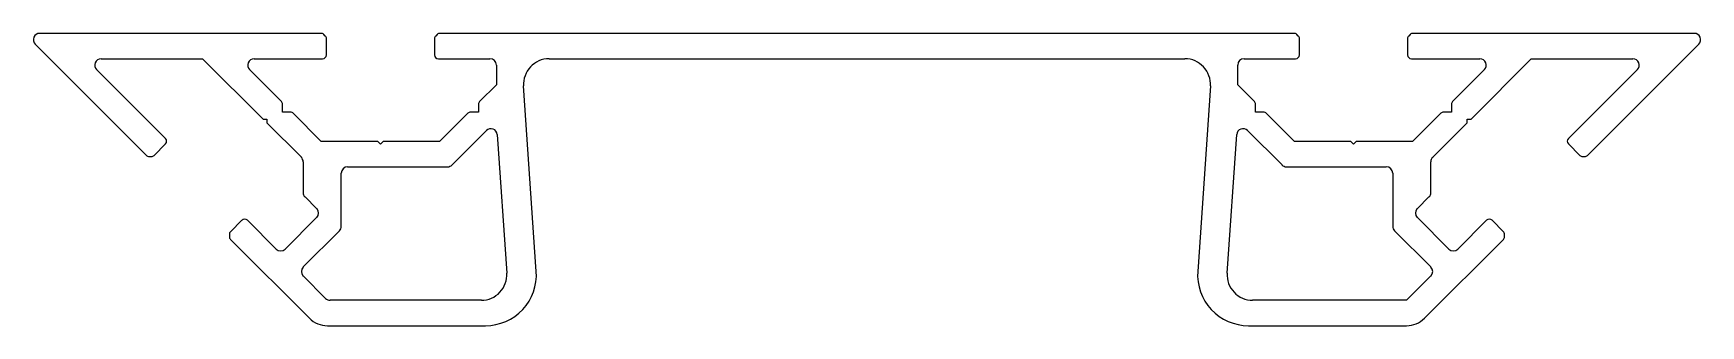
# Model space of a CAD drawing. Extents: x 2549 to 2680, y 1836 to 1859.
import ezdxf

# ---------------------------------------------------------------- set-up
doc = ezdxf.new("R2010")
doc.units = 0
doc.layers.get('0').update_dxf_attribs({"linetype": 'CONTINUOUS'})

msp = doc.modelspace()

# ---------------------------------------------------------------- linework, layer by layer
for p, q in [((2549.16, 1857.71), (2557.91, 1848.96)), ((2571.64, 1858.56), (2549.52, 1858.56)), ((2571.97, 1858.35), (2571.85, 1858.47)), ((2572.06, 1856.86), (2572.06, 1858.14)), ((2580.56, 1858.14), (2580.56, 1856.86)), ((2580.77, 1858.47), (2580.65, 1858.35)), ((2648.14, 1858.56), (2580.99, 1858.56)), ((2648.47, 1858.35), (2648.35, 1858.47)), ((2648.56, 1856.86), (2648.56, 1858.14)), ((2657.06, 1858.14), (2657.06, 1856.86)), ((2657.27, 1858.47), (2657.15, 1858.35)), ((2679.6, 1858.56), (2657.49, 1858.56)), ((2671.21, 1848.96), (2679.96, 1857.71)), ((2554.35, 1856.56), (2562.33, 1856.56)), ((2562.33, 1856.56), (2567.08, 1851.82)), ((2566.37, 1856.56), (2571.76, 1856.56)), ((2580.86, 1856.56), (2584.92, 1856.56)), ((2589.56, 1856.56), (2639.56, 1856.56)), ((2644.21, 1856.56), (2648.26, 1856.56)), ((2657.36, 1856.56), (2662.75, 1856.56)), ((2662.05, 1851.82), (2666.79, 1856.56)), ((2666.79, 1856.56), (2674.78, 1856.56)), ((2559.41, 1850.29), (2553.99, 1855.71)), ((2568.52, 1853.2), (2566.01, 1855.71)), ((2585.42, 1856.06), (2585.42, 1854.52)), ((2643.71, 1854.52), (2643.71, 1856.06)), ((2663.11, 1855.71), (2660.6, 1853.2)), ((2675.13, 1855.71), (2669.71, 1850.29)), ((2585.42, 1854.52), (2584.1, 1853.2)), ((2588.56, 1839.83), (2587.56, 1854.43)), ((2641.56, 1854.43), (2640.56, 1839.83)), ((2645.02, 1853.2), (2643.71, 1854.52)), ((2568.61, 1852.36), (2568.61, 1852.99)), ((2569.24, 1852.36), (2568.61, 1852.36)), ((2571.66, 1850.06), (2569.45, 1852.27)), ((2583.17, 1852.27), (2580.96, 1850.06)), ((2584.01, 1852.36), (2583.39, 1852.36)), ((2584.01, 1852.99), (2584.01, 1852.36)), ((2645.11, 1852.36), (2645.11, 1852.99)), ((2645.74, 1852.36), (2645.11, 1852.36)), ((2648.16, 1850.06), (2645.95, 1852.27)), ((2659.67, 1852.27), (2657.46, 1850.06)), ((2660.51, 1852.36), (2659.89, 1852.36)), ((2660.51, 1852.99), (2660.51, 1852.36)), ((2567.08, 1851.82), (2567.38, 1851.82)), ((2567.38, 1851.82), (2567.38, 1851.52)), ((2567.38, 1851.52), (2570.09, 1848.81)), ((2659.04, 1848.81), (2661.75, 1851.52)), ((2661.75, 1851.52), (2661.75, 1851.82)), ((2661.75, 1851.82), (2662.05, 1851.82)), ((2558.51, 1848.96), (2559.41, 1849.86)), ((2576.1, 1850.06), (2571.66, 1850.06)), ((2576.31, 1849.85), (2576.1, 1850.06)), ((2576.52, 1850.06), (2576.31, 1849.85)), ((2580.96, 1850.06), (2576.52, 1850.06)), ((2581.94, 1848.21), (2584.64, 1850.91)), ((2585.49, 1850.59), (2586.24, 1839.7)), ((2642.89, 1839.7), (2643.63, 1850.59)), ((2644.48, 1850.91), (2647.19, 1848.21)), ((2652.6, 1850.06), (2648.16, 1850.06)), ((2652.81, 1849.85), (2652.6, 1850.06)), ((2653.02, 1850.06), (2652.81, 1849.85)), ((2657.46, 1850.06), (2653.02, 1850.06)), ((2669.71, 1849.86), (2670.61, 1848.96)), ((2558.12, 1848.87), (2558.3, 1848.87)), ((2570.23, 1848.45), (2570.23, 1846.04)), ((2658.89, 1846.04), (2658.89, 1848.45)), ((2670.82, 1848.87), (2671, 1848.87)), ((2573.23, 1843.38), (2573.23, 1847.56)), ((2573.73, 1848.06), (2581.58, 1848.06)), ((2647.54, 1848.06), (2655.39, 1848.06)), ((2655.89, 1847.56), (2655.89, 1843.38)), ((2570.38, 1845.69), (2571.29, 1844.77)), ((2657.83, 1844.77), (2658.74, 1845.69)), ((2565.42, 1843.85), (2564.52, 1842.95)), ((2568.11, 1841.59), (2565.85, 1843.85)), ((2571.29, 1844.07), (2568.82, 1841.59)), ((2660.31, 1841.59), (2657.83, 1844.07)), ((2663.27, 1843.85), (2661.01, 1841.59)), ((2664.6, 1842.95), (2663.7, 1843.85)), ((2564.43, 1842.74), (2564.43, 1842.56)), ((2564.52, 1842.35), (2570.73, 1836.15)), ((2570.23, 1840.18), (2573.09, 1843.03)), ((2656.04, 1843.03), (2658.89, 1840.18)), ((2658.4, 1836.15), (2664.6, 1842.35)), ((2664.69, 1842.56), (2664.69, 1842.74)), ((2571.99, 1837.71), (2570.23, 1839.47)), ((2658.89, 1839.47), (2656.98, 1837.56)), ((2584.24, 1837.56), (2572.35, 1837.56)), ((2656.98, 1837.56), (2644.88, 1837.56)), ((2572.14, 1835.56), (2584.57, 1835.56)), ((2644.55, 1835.56), (2656.98, 1835.56))]:
    msp.add_line(p, q)
for centre, radius, start, end in [((2549.52, 1858.06), 0.5, 90, 225), ((2571.64, 1858.26), 0.3, 45, 90), ((2571.76, 1858.14), 0.3, 0, 45), ((2580.86, 1858.14), 0.3, 135, 180), ((2580.99, 1858.26), 0.3, 90, 135), ((2648.14, 1858.26), 0.3, 45, 90), ((2648.26, 1858.14), 0.3, 0, 45), ((2657.36, 1858.14), 0.3, 135, 180), ((2657.49, 1858.26), 0.3, 90, 135), ((2679.6, 1858.06), 0.5, 315, 90), ((2554.35, 1856.06), 0.5, 90, 225), ((2566.37, 1856.06), 0.5, 90, 225), ((2571.76, 1856.86), 0.3, 270, 360), ((2580.86, 1856.86), 0.3, 180, 270), ((2584.92, 1856.06), 0.5, 0, 90), ((2589.56, 1854.56), 2, 90, 183.9091), ((2639.56, 1854.56), 2, 356.0909, 90), ((2644.21, 1856.06), 0.5, 90, 180), ((2648.26, 1856.86), 0.3, 270, 0), ((2657.36, 1856.86), 0.3, 180, 270), ((2662.75, 1856.06), 0.5, 315, 90), ((2674.78, 1856.06), 0.5, 315, 90), ((2568.31, 1852.99), 0.3, 0, 45), ((2569.24, 1852.06), 0.3, 45, 90), ((2583.39, 1852.06), 0.3, 90, 135), ((2584.31, 1852.99), 0.3, 135, 180), ((2644.81, 1852.99), 0.3, 0, 45), ((2645.74, 1852.06), 0.3, 45, 90), ((2659.89, 1852.06), 0.3, 90, 135), ((2660.81, 1852.99), 0.3, 135, 180), ((2584.99, 1850.56), 0.5, 3.9091, 135), ((2644.13, 1850.56), 0.5, 45, 176.0909), ((2559.2, 1850.08), 0.3, 315, 45), ((2669.92, 1850.08), 0.3, 135, 225), ((2558.12, 1849.17), 0.3, 225, 270), ((2558.3, 1849.17), 0.3, 270, 315), ((2569.73, 1848.45), 0.5, 0, 45), ((2659.39, 1848.45), 0.5, 135, 180), ((2670.82, 1849.17), 0.3, 225, 270), ((2671, 1849.17), 0.3, 270, 315), ((2573.73, 1847.56), 0.5, 90, 180), ((2581.58, 1848.56), 0.5, 270, 315), ((2647.54, 1848.56), 0.5, 225, 270), ((2655.39, 1847.56), 0.5, 0, 90), ((2570.73, 1846.04), 0.5, 180, 225), ((2658.39, 1846.04), 0.5, 315, 360), ((2570.94, 1844.42), 0.5, 315, 45), ((2658.18, 1844.42), 0.5, 135, 225), ((2565.64, 1843.64), 0.3, 45, 135), ((2572.73, 1843.38), 0.5, 315, 360), ((2656.39, 1843.38), 0.5, 180, 225), ((2663.49, 1843.64), 0.3, 45, 135), ((2564.73, 1842.74), 0.3, 135, 180), ((2564.73, 1842.56), 0.3, 180, 225), ((2664.39, 1842.74), 0.3, 0, 45), ((2664.39, 1842.56), 0.3, 315, 0), ((2568.46, 1841.94), 0.5, 225, 315), ((2660.66, 1841.94), 0.5, 225, 315), ((2570.59, 1839.82), 0.5, 135, 225), ((2584.24, 1839.56), 2, 270, 3.9091), ((2584.57, 1839.56), 4, 270, 3.9091), ((2644.55, 1839.56), 4, 176.0909, 270), ((2644.88, 1839.56), 2, 176.0909, 270), ((2658.54, 1839.82), 0.5, 315, 45), ((2572.35, 1838.06), 0.5, 225, 270), ((2572.14, 1837.56), 2, 225, 270), ((2656.98, 1837.56), 2, 270, 315)]:
    msp.add_arc(centre, radius, start, end)

doc.saveas('drawing.dxf')
